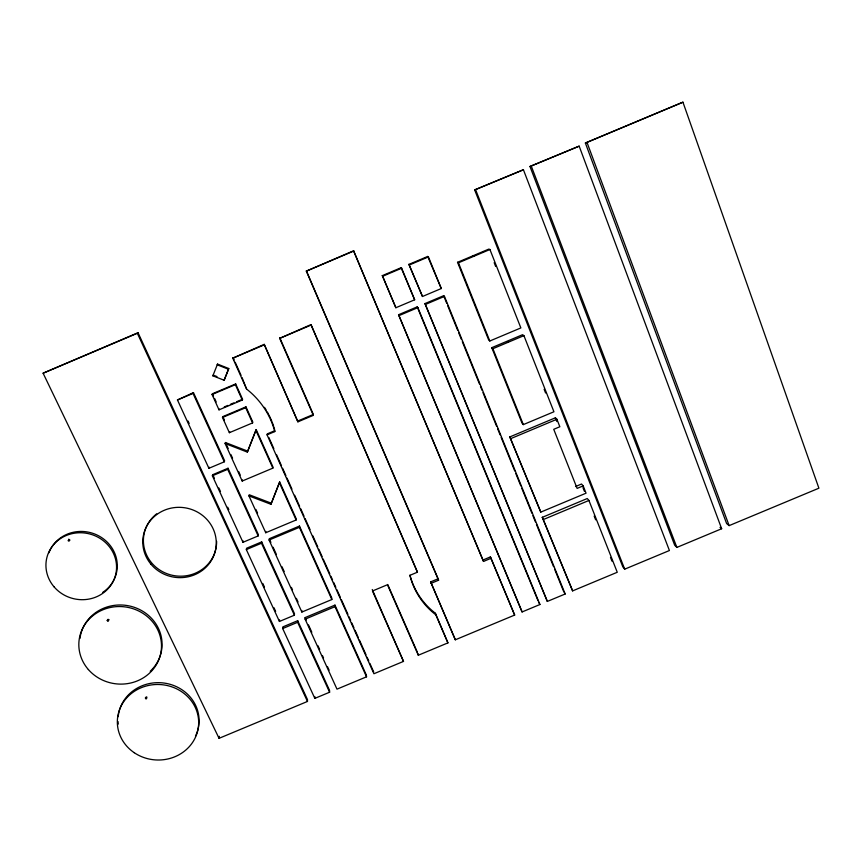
<?xml version="1.0" encoding="UTF-8"?>
<svg xmlns="http://www.w3.org/2000/svg" width="862" height="862" viewBox="0 0 862 862"><rect width="100%" height="100%" fill="white"/><g stroke="black" fill="none" stroke-linecap="round" stroke-linejoin="round"><path stroke-width="1.29" d="M307.465 701.452L307.486 699.588L138.039 332.71L43.1 373.203L219.056 738.325L307.465 701.452L137.349 333.282L138.039 332.71M305.116 619.164L305.137 617.58L334.952 605.113L366.339 675.043L366.533 676.821L336.988 689.147L305.116 619.164L335.027 606.654L334.952 605.113M403.502 661.402L372.47 590.998L387.458 584.727L418.307 655.239L447.928 642.88L435.827 614.822A77.246 73.884 -23 0 1 409.946 575.32L417.445 572.185L310.977 324.597L279.676 338.367L313.348 415.333L297.907 421.841L264.225 344.358L232.783 358.183L246.607 389.085A80.554 77.882 15.8 0 1 274.773 431.582L267.069 434.836L373.925 673.739L403.502 661.402L372.255 589.511M301.872 612.063L269.073 540.043L269.246 538.728L299.47 526.046L331.773 598.012L331.838 599.532L301.872 612.063L301.926 610.501M329.596 692.229L297.638 622.289L297.692 620.694L282.801 626.922L282.693 628.549L314.835 698.382L329.596 692.229L329.543 690.387L297.692 620.694M331.838 599.532L299.416 527.318L299.47 526.046M294.395 615.199L294.459 613.625L261.692 541.896L246.586 548.232L246.338 549.59L279.428 621.459L294.395 615.199L261.498 543.232L261.692 541.896M248.967 495.909L265.744 532.738L296.129 519.991L296.194 518.741L279.676 481.933L270.948 504.292L248.967 495.909L249.215 494.745L271.11 503.106M297.907 421.841L264.225 344.358M279.428 621.459L279.557 619.864M431.086 583.337L438.575 580.212L306.355 271.121L353.592 250.788L483.528 561.421L491.017 558.296L514.668 615.059L455.33 639.798L430.666 581.882L438.122 578.768L306.376 270.787M270.948 504.292L279.676 481.933M265.744 532.738L265.927 531.445M225.111 443.51L242.2 481.039L272.855 468.141L273.006 467.075L256.176 429.578L247.351 452.108L225.111 443.51L225.445 442.529L247.609 451.095M68.788 539.138C71.007 543.211 65.372 539.731 70.005 540.097M258.158 535.927L258.363 534.623L228.031 468.249L212.742 474.693L212.364 475.781L242.976 542.295L258.158 535.927L227.708 469.316L228.031 468.249M274.773 431.582L274.924 430.655L267.242 433.888L267.069 434.836M219.056 738.325L219.39 736.32M242.976 542.295L243.246 540.97M247.351 452.108L256.176 429.578M242.2 481.039L242.47 479.929M252.555 422.919L252.781 422.024L245.972 406.842L222.827 416.605L222.482 417.488L229.378 432.692L252.555 422.919L245.713 407.683L245.972 406.842M224.282 461.816L224.616 460.782L193.465 392.609L177.453 399.968L208.906 468.292L224.282 461.816L193.013 393.406L193.465 392.609M246.607 389.085L242.093 377.653M242.276 400.043L242.556 399.225L235.682 383.913L212.451 393.729L212.063 394.527L219.013 409.849L242.276 400.043L235.38 384.678L235.682 383.913M229.378 432.692L229.701 431.754M208.906 468.292L209.304 467.226M212.86 375.821L217.536 364.087L228.775 368.527L224.142 380.25L212.86 375.821L213.248 375.089L216.987 376.565M224.142 380.25L228.775 368.527M219.013 409.849L219.379 408.997M217.536 364.087L217.159 364.777L228.452 369.238M474.66 189.92L523.417 169.749L669.418 550.527L624.702 569.168L622.827 566.851L474.66 189.92L523.417 169.749M529.968 166.495L579.167 146.141L721.666 528.74L676.875 547.413L674.687 545.226L529.968 166.495L579.167 146.141M585.373 143.027L682.941 102.179L818.9 488.194L729.133 525.626L726.623 523.568L585.373 143.027L682.941 102.179M43.1 373.203L137.349 333.282M306.355 271.121L353.754 251.047M382.34 275.625L401.11 267.694L401.67 268.222L414.654 299.793L395.863 307.734L382.34 275.625L395.863 307.734M408.933 264.386L427.714 256.445L428.446 256.908L441.279 288.544L422.477 296.485L408.933 264.386L422.477 296.485M382.782 276.217L401.67 268.222M409.547 264.893L428.446 256.908M457.539 262.307L488.808 249.096L489.928 249.506L520.863 327.926L489.81 341.007L488.7 340.016L457.539 262.307L458.465 262.802L489.81 341.007M232.783 358.183L264.031 344.972M279.676 338.367L310.966 325.136M458.465 262.802L489.928 249.506M177.453 399.968L193.013 393.406M398.567 314.727L417.208 306.85L417.876 307.637L539.914 604.521L522.092 611.955L398.567 314.727L522.092 611.955M424.977 303.575L443.639 295.698L444.469 296.399L565.181 593.993L547.338 601.428L424.977 303.575L547.338 601.428M212.063 394.527L235.38 384.678M399.106 315.557L417.876 307.637M425.688 304.329L444.469 296.399M224.26 406.939L227.913 405.399M230.359 404.364L234.011 402.823M236.457 401.789L242.556 399.225M222.482 417.488L245.713 407.683M297.972 420.936L313.348 414.46L279.805 337.775M491.771 347.677L522.587 334.693L523.913 335.641L553.932 411.767L523.32 424.61L522.027 423.123L491.771 347.677L492.892 348.711L523.32 424.61M492.892 348.711L523.913 335.641M212.364 475.781L227.708 469.316M509.819 436.926L555.387 417.811L556.895 419.266L559.847 426.744L553.738 429.308L577.131 488.409L583.175 485.877L586.052 493.183L540.786 512.114L509.819 436.926L540.786 512.114M246.338 549.59L261.498 543.232M269.073 540.043L299.416 527.318M511.047 438.499L556.895 419.266M575.514 486.545L581.527 484.024L583.175 485.877M542.317 517.329L587.248 498.538L588.929 500.466L617.257 572.271L572.616 590.89L542.317 517.329L572.616 590.89M282.693 628.549L297.638 622.289M543.717 519.377L588.929 500.466M353.592 250.788L482.903 560.052L490.37 556.927L491.017 558.296M109.097 619.724L107.998 619.325M146.928 697.121L146.163 696.862M441.279 288.544L427.714 256.445M720.018 527.35L721.666 528.74M414.654 299.793L401.11 267.694M564.168 592.345L565.181 593.993M538.545 601.999L539.914 604.521M514.668 615.059L490.37 556.927M188.045 421.033L189.166 423.457M212.742 474.693L214.401 478.302M218.84 487.946L220.5 491.555M227.719 507.222L228.829 509.636M262.791 583.445L264.462 587.087M273.965 607.721L275.646 611.363M225.445 442.529L228.193 448.563M230.93 454.597L232.578 458.218M238.623 471.482L240.272 475.102M255.895 509.42L257.566 513.095M269.795 539.946L270.905 542.381M273.114 547.241L276.443 554.546M281.982 566.711L284.191 571.571M291.399 587.388L292.509 589.823M296.377 598.336L298.047 601.988M305.137 617.58L306.258 620.026M308.488 624.918L311.828 632.255M317.959 645.724L319.63 649.388M322.41 655.508L323.53 657.954M327.431 666.52L329.101 670.194M212.451 393.729L213.517 396.078M214.584 398.427L216.179 401.951M223.355 417.768L224.411 420.096M482.903 560.052L483.528 561.421M255.96 430.515L272.855 468.141M279.547 483.054L296.129 519.991M335.027 606.654L366.533 676.821M233.085 357.514L234.152 359.885M235.207 362.255L241.037 375.282M268.89 437.573L273.825 448.617M276.573 454.748L281.508 465.792M282.607 468.249L285.904 475.608M286.992 478.065L291.938 489.11M294.675 495.251L299.62 506.296M300.719 508.752L304.006 516.112M305.105 518.568L310.051 529.613M312.787 535.755L317.733 546.799M318.821 549.245L322.119 556.615M323.218 559.072L329.801 573.79M330.9 576.247L332.549 579.932M333.648 582.389L335.835 587.291M336.934 589.748L340.231 597.107M341.33 599.564L347.914 614.294M349.013 616.75L350.651 620.435M351.75 622.881L353.948 627.795M355.047 630.251L358.333 637.611M359.432 640.067L366.027 654.797M367.115 657.243L368.764 660.928M369.863 663.384L373.709 671.972M387.728 584.49L417.38 652.297M310.977 324.597L417.445 572.185M409.924 575.18A76.966 73.626 -23 0 0 435.385 613.259L447.928 642.88M430.666 581.882L455.33 639.798M417.208 306.85L538.039 600.749M443.639 295.698L446.667 303.155M447.669 305.633L457.754 330.502M458.767 332.98L461.289 339.197M462.301 341.686L479.444 383.946M480.457 386.435L481.966 390.163M482.979 392.641L496.587 426.205M497.6 428.694L500.122 434.911M501.134 437.39L514.743 470.954M515.756 473.443L520.799 485.866M521.801 488.355L531.897 513.213M532.899 515.702L535.421 521.919M536.433 524.398L553.576 566.668M554.589 569.146L563.662 591.526M494.174 262.695L495.639 266.412M544.127 389.268L545.592 392.986M555.387 417.811L556.852 421.529M582.96 487.655L584.393 491.286M594.166 516.069L595.653 519.829M610.49 557.412L611.966 561.162M475.705 189.963L624.702 569.168M531.38 166.377L676.875 547.413M587.13 142.758L729.133 525.626M438.122 578.768L438.575 580.212M435.385 613.259L435.827 614.822M417.919 653.536L418.307 655.239M314.835 696.528L314.835 698.382M48.94 552.779A35.299 33.23 14.3 0 1 103.171 538.664A35.299 33.23 14.3 0 1 102.75 592.366M79.961 638.483A41.247 38.596 8.2 0 1 138.663 609.078A41.247 38.596 8.2 0 1 150.203 671.282M118.202 716.667A40.536 37.626 3.4 0 1 168.855 683.975A40.536 37.626 3.4 0 1 195.48 736.126M118.288 724.069A40.536 37.626 3.4 0 1 118.083 721.602M216.631 541.358A36.657 34.986 9.7 0 1 164.577 572.691A36.657 34.986 9.7 0 1 156.701 513.795M264.472 407.338A80.252 77.602 15.9 0 1 266.196 410.064M267.285 411.917A80.252 77.602 15.9 0 1 268.319 413.803M268.815 414.751A80.252 77.602 15.9 0 1 270.226 417.639M270.679 418.609A80.252 77.602 15.9 0 1 271.929 421.561M272.317 422.552A80.252 77.602 15.9 0 1 273.728 426.571M274.051 427.584A80.252 77.602 15.9 0 1 274.644 429.632M474.466 255.594L472.893 256.24L474.466 255.594M145.398 697.983C146.174 700.989 147.984 696.108 145.398 697.983M107.211 620.338C107.965 623.442 109.851 618.474 107.211 620.338M508.558 341.395L507.018 342.009L508.558 341.395M54.209 587.011A35.439 33.349 14.2 0 0 114.441 578.553A35.439 33.349 14.2 0 0 75.08 533.104A35.439 33.349 14.2 0 0 54.209 587.011M88.344 669.526A41.398 38.736 8.2 0 0 158.931 659.484A41.398 38.736 8.2 0 0 113.213 606.977A41.398 38.736 8.2 0 0 88.344 669.526M134.267 752.72A40.676 37.756 3.4 0 0 198.475 726.332A40.676 37.756 3.4 0 0 141.271 687.693A40.676 37.756 3.4 0 0 134.267 752.72M151.033 564.287A36.797 35.116 9.6 0 0 213.873 555.484A36.797 35.116 9.6 0 0 173.65 507.696A36.797 35.116 9.6 0 0 151.033 564.287"/></g></svg>
